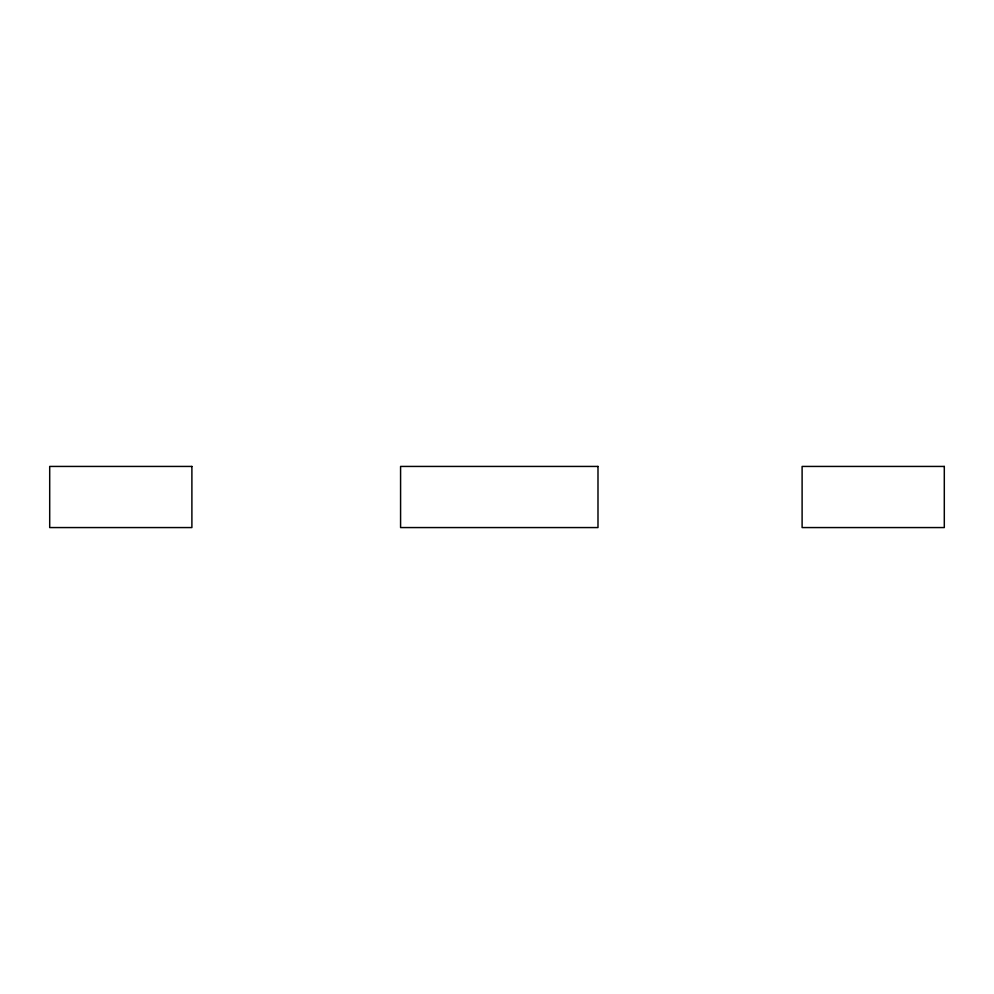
<?xml version="1.0" encoding="UTF-8"?>
<svg xmlns="http://www.w3.org/2000/svg" width="994" height="994" viewBox="0 0 994 994"><rect width="100%" height="100%" fill="white"/><g stroke="black" fill="none" stroke-linecap="round" stroke-linejoin="round"><path stroke-width="1.49" d="M191.892 466.434L49.7 466.434L49.7 527.566L191.892 527.566L191.892 466.434M597.99 466.434L400.582 466.434L400.582 527.566L597.99 527.566L597.99 466.434M944.3 466.434L802.108 466.434L802.108 527.566L944.3 527.566L944.3 466.434"/></g></svg>
